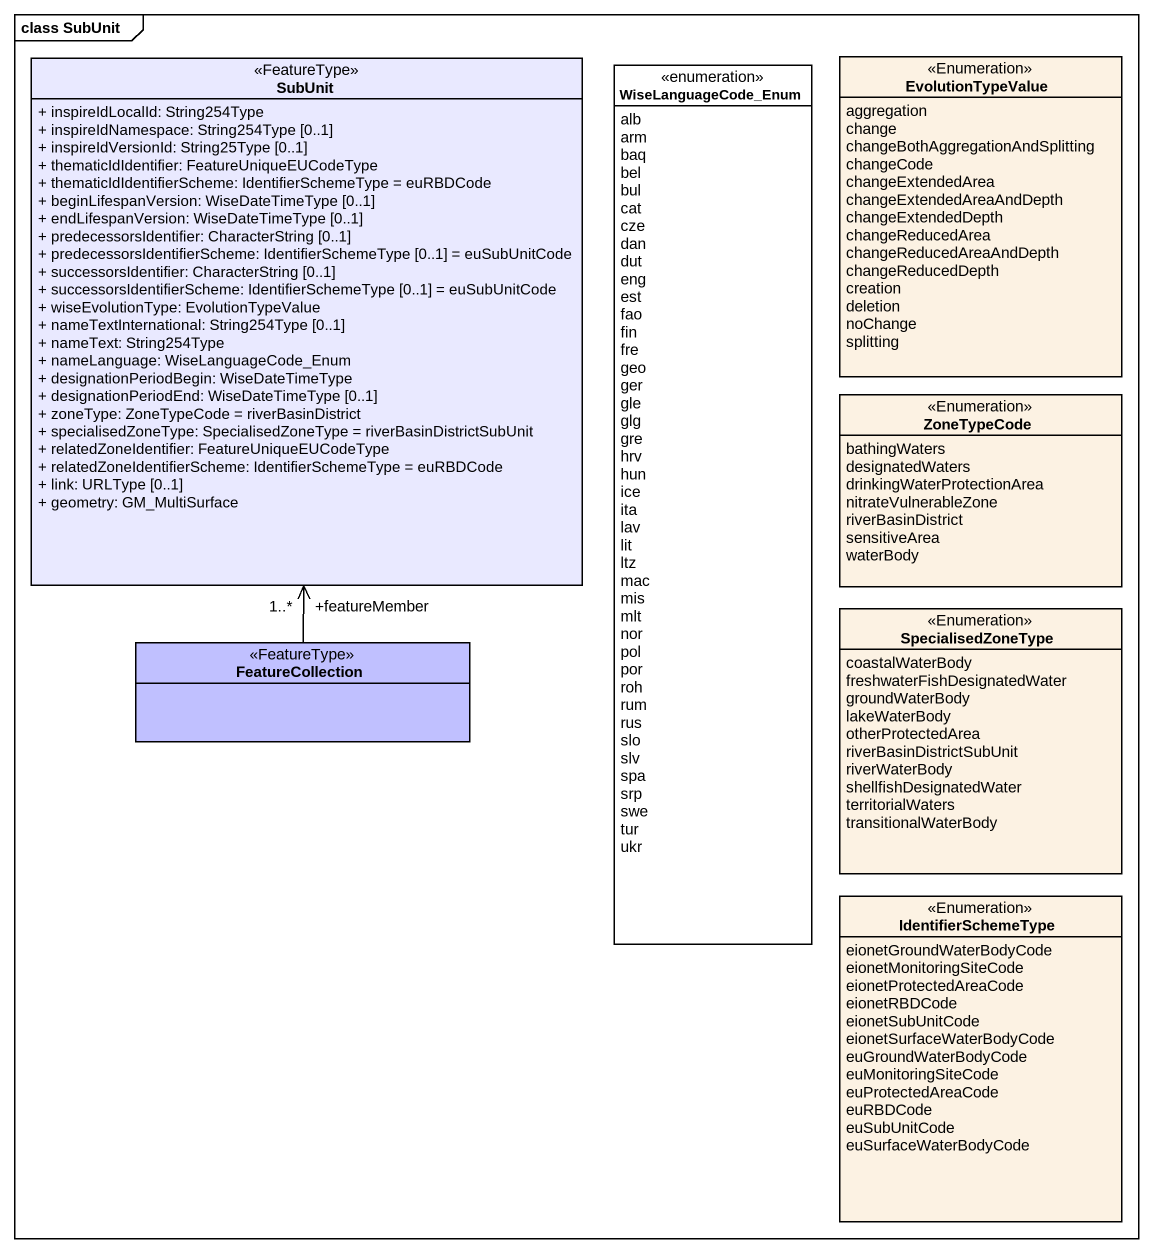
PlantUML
@startuml
mainframe class SubUnit
hide circle
hide empty members
skinparam classAttributeIconSize 0
class SubUnit <<FeatureType>> #E9E9FF {
  + inspireIdLocalId: String254Type
  + inspireIdNamespace: String254Type [0..1]
  + inspireIdVersionId: String25Type [0..1]
  + thematicIdIdentifier: FeatureUniqueEUCodeType
  + thematicIdIdentifierScheme: IdentifierSchemeType = euRBDCode
  + beginLifespanVersion: WiseDateTimeType [0..1]
  + endLifespanVersion: WiseDateTimeType [0..1]
  + predecessorsIdentifier: CharacterString [0..1]
  + predecessorsIdentifierScheme: IdentifierSchemeType [0..1] = euSubUnitCode
  + successorsIdentifier: CharacterString [0..1]
  + successorsIdentifierScheme: IdentifierSchemeType [0..1] = euSubUnitCode
  + wiseEvolutionType: EvolutionTypeValue
  + nameTextInternational: String254Type [0..1]
  + nameText: String254Type
  + nameLanguage: WiseLanguageCode_Enum
  + designationPeriodBegin: WiseDateTimeType
  + designationPeriodEnd: WiseDateTimeType [0..1]
  + zoneType: ZoneTypeCode = riverBasinDistrict
  + specialisedZoneType: SpecialisedZoneType = riverBasinDistrictSubUnit
  + relatedZoneIdentifier: FeatureUniqueEUCodeType
  + relatedZoneIdentifierScheme: IdentifierSchemeType = euRBDCode
  + link: URLType [0..1]
  + geometry: GM_MultiSurface
}
enum WiseLanguageCode_Enum {
  alb
  arm
  baq
  bel
  bul
  cat
  cze
  dan
  dut
  eng
  est
  fao
  fin
  fre
  geo
  ger
  gle
  glg
  gre
  hrv
  hun
  ice
  ita
  lav
  lit
  ltz
  mac
  mis
  mlt
  nor
  pol
  por
  roh
  rum
  rus
  slo
  slv
  spa
  srp
  swe
  tur
  ukr
}
enum EvolutionTypeValue <<Enumeration>> #FCF2E3 {
  aggregation
  change
  changeBothAggregationAndSplitting
  changeCode
  changeExtendedArea
  changeExtendedAreaAndDepth
  changeExtendedDepth
  changeReducedArea
  changeReducedAreaAndDepth
  changeReducedDepth
  creation
  deletion
  noChange
  splitting
}
enum ZoneTypeCode <<Enumeration>> #FCF2E3 {
  bathingWaters
  designatedWaters
  drinkingWaterProtectionArea
  nitrateVulnerableZone
  riverBasinDistrict
  sensitiveArea
  waterBody
}
class FeatureCollection <<FeatureType>> #C0C0FF
enum SpecialisedZoneType <<Enumeration>> #FCF2E3 {
  coastalWaterBody
  freshwaterFishDesignatedWater
  groundWaterBody
  lakeWaterBody
  otherProtectedArea
  riverBasinDistrictSubUnit
  riverWaterBody
  shellfishDesignatedWater
  territorialWaters
  transitionalWaterBody
}
enum IdentifierSchemeType <<Enumeration>> #FCF2E3 {
  eionetGroundWaterBodyCode
  eionetMonitoringSiteCode
  eionetProtectedAreaCode
  eionetRBDCode
  eionetSubUnitCode
  eionetSurfaceWaterBodyCode
  euGroundWaterBodyCode
  euMonitoringSiteCode
  euProtectedAreaCode
  euRBDCode
  euSubUnitCode
  euSurfaceWaterBodyCode
}
FeatureCollection -up-> "+featureMember\n1..*" SubUnit
@enduml
